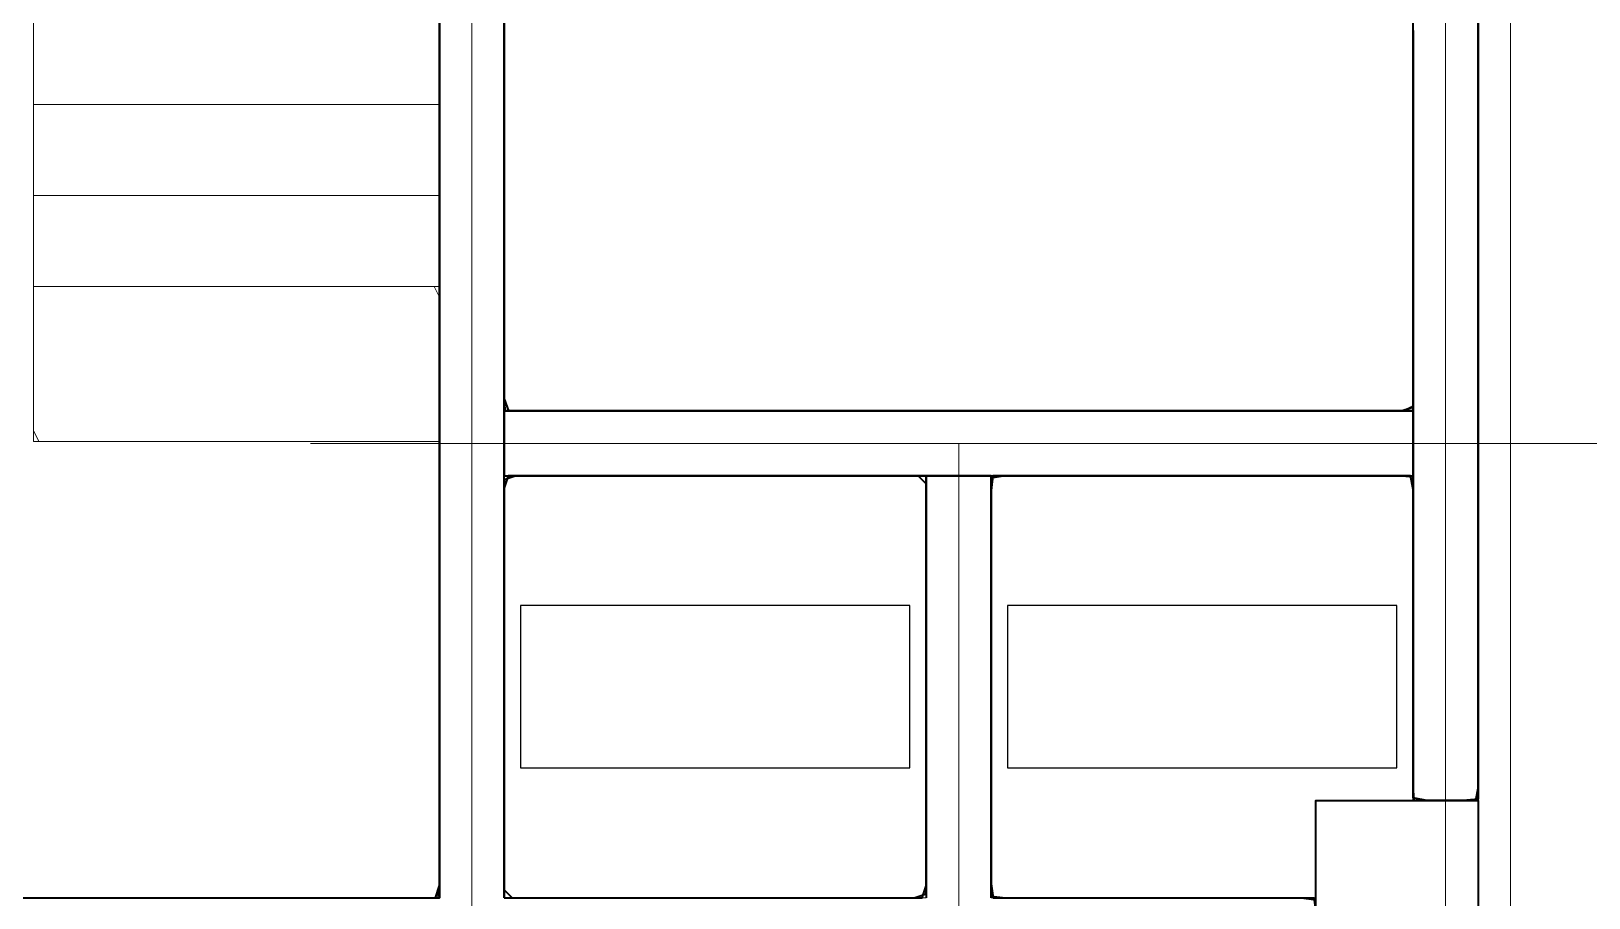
# Model space of a CAD drawing. Header units: metres. Extents: x -15 to 373, y -62 to 319.
# Drawn here: x 193.73 to 241.72, y 66.46 to 93.16 of the extents above; entities that cross this region are included whole.
import ezdxf

# ---------------------------------------------------------------- set-up
doc = ezdxf.new("R2010")
doc.units = ezdxf.units.M
for name, color, linetype in [('A-ANNO', 7, 'Continuous'), ('A-COLU', 7, 'Continuous'), ('A-MAT', 7, 'Continuous'), ('A-SLAB', 7, 'Continuous'), ('A-WALL', 7, 'Continuous')]:
    doc.layers.add(name, color=color, linetype=linetype)

msp = doc.modelspace()

# ---------------------------------------------------------------- linework, layer by layer
at = {"linetype": 'Continuous', "lineweight": 25}
for points in [[(208.807, 70.461), (220.807, 70.461), (220.807, 75.461), (208.807, 75.461), (208.807, 70.461)], [(223.807, 70.461), (235.807, 70.461), (235.807, 75.461), (223.807, 75.461), (223.807, 70.461)]]:
    msp.add_lwpolyline(points, close=True, dxfattribs=at)
at = {"layer": 'A-ANNO', "linetype": 'Continuous', "lineweight": 18, "true_color": 0x000000}
for p, q in [((237.307, 212.821), (237.307, 24.453)), ((207.307, 115.461), (207.307, 51.827)), ((202.337, 80.461), (251.584, 80.461)), ((202.337, 80.461), (251.584, 80.461)), ((222.307, 80.461), (222.307, 51.827))]:
    msp.add_line(p, q, dxfattribs=at)
at = {"layer": 'A-COLU', "linetype": 'Continuous', "lineweight": 35, "true_color": 0x000000}
for points in [[(233.307, 69.461), (233.807, 69.461), (234.307, 69.461), (234.807, 69.461), (235.307, 69.461), (235.807, 69.461), (236.307, 69.461), (236.807, 69.461), (237.307, 69.461), (237.807, 69.461), (238.307, 69.461)], [(233.307, 64.461), (233.307, 64.961), (233.307, 65.461), (233.307, 65.961), (233.307, 66.461), (233.307, 66.961), (233.307, 67.461), (233.307, 67.961), (233.307, 68.461), (233.307, 68.961), (233.307, 69.461)], [(233.307, 66.461), (233.307, 66.961), (233.307, 67.461), (233.307, 67.961), (233.307, 68.461), (233.307, 68.961), (233.307, 69.461), (233.307, 69.461), (233.807, 69.461), (234.307, 69.461), (234.807, 69.461), (235.307, 69.461), (235.807, 69.461), (236.307, 69.461), (236.807, 69.461), (237.307, 69.461), (237.807, 69.461), (238.307, 69.461), (238.307, 68.961), (238.307, 68.461), (238.307, 67.961), (238.307, 67.461), (238.307, 66.961), (238.307, 66.461)], [(238.307, 69.461), (238.307, 68.961), (238.307, 68.461), (238.307, 67.961), (238.307, 67.461), (238.307, 66.961), (238.307, 66.461), (238.307, 65.961), (238.307, 65.461), (238.307, 64.961), (238.307, 64.461)]]:
    msp.add_lwpolyline(points, dxfattribs=at)
at = {"layer": 'A-MAT', "linetype": 'Continuous', "lineweight": 18, "true_color": 0x000000}
for points in [[(193.807, 93.695), (193.807, 93.345), (193.807, 92.995), (193.807, 92.645), (193.807, 92.295), (193.807, 91.945), (193.807, 91.595), (193.807, 91.245), (193.807, 90.895)], [(206.307, 90.895), (206.307, 91.245), (206.307, 91.595), (206.307, 91.945), (206.307, 92.295), (206.307, 92.645), (206.307, 92.995), (206.307, 93.345), (206.307, 93.695)], [(236.307, 93.627), (236.307, 93.127), (236.307, 92.627), (236.307, 92.127), (236.307, 91.627), (236.307, 91.127), (236.307, 90.627), (236.307, 90.127), (236.307, 89.627), (236.307, 89.127), (236.307, 88.627), (236.307, 88.127), (236.307, 87.627), (236.307, 87.127), (236.307, 86.627), (236.307, 86.127), (236.307, 85.627), (236.307, 85.127), (236.307, 84.627), (236.307, 84.127), (236.307, 83.627), (236.307, 83.127), (236.307, 82.627), (236.307, 82.127), (236.307, 81.627), (235.973, 81.461), (235.473, 81.461), (234.973, 81.461), (234.473, 81.461), (233.973, 81.461), (233.473, 81.461), (232.973, 81.461), (232.473, 81.461), (231.973, 81.461), (231.473, 81.461), (230.973, 81.461), (230.473, 81.461), (229.973, 81.461), (229.473, 81.461), (228.973, 81.461), (228.473, 81.461), (227.973, 81.461), (227.473, 81.461), (226.973, 81.461), (226.473, 81.461), (225.973, 81.461), (225.473, 81.461), (224.973, 81.461), (224.473, 81.461), (223.973, 81.461), (223.473, 81.461), (222.973, 81.461), (222.473, 81.461), (221.973, 81.461), (221.473, 81.461), (220.973, 81.461), (220.473, 81.461), (219.973, 81.461), (219.473, 81.461), (218.973, 81.461), (218.473, 81.461), (217.973, 81.461), (217.473, 81.461), (216.973, 81.461), (216.473, 81.461), (215.973, 81.461), (215.473, 81.461), (214.973, 81.461), (214.473, 81.461), (213.973, 81.461), (213.473, 81.461), (212.973, 81.461), (212.473, 81.461), (211.973, 81.461), (211.473, 81.461), (210.973, 81.461), (210.473, 81.461), (209.973, 81.461), (209.473, 81.461), (208.973, 81.461), (208.473, 81.461), (208.307, 81.794), (208.307, 82.294), (208.307, 82.794), (208.307, 83.294), (208.307, 83.794), (208.307, 84.294), (208.307, 84.794), (208.307, 85.294), (208.307, 85.794), (208.307, 86.294), (208.307, 86.794), (208.307, 87.294), (208.307, 87.794), (208.307, 88.294), (208.307, 88.794), (208.307, 89.294), (208.307, 89.794), (208.307, 90.294), (208.307, 90.794), (208.307, 91.294), (208.307, 91.794), (208.307, 92.294), (208.307, 92.794), (208.307, 93.294)], [(206.307, 93.379), (206.307, 92.88), (206.307, 92.38), (206.307, 91.881), (206.307, 91.381), (206.307, 90.882), (206.307, 90.382), (206.307, 89.883), (206.307, 89.383), (206.307, 88.884), (206.307, 88.384), (206.307, 87.885), (206.307, 87.385), (206.307, 86.886), (206.307, 86.386), (206.307, 85.887), (206.307, 85.388), (206.307, 84.888), (206.307, 84.389), (206.307, 83.889), (206.307, 83.39), (206.307, 82.89), (206.307, 82.391), (206.307, 81.891), (206.307, 81.392), (206.307, 80.892), (206.307, 80.393), (206.307, 79.893), (206.307, 79.394), (206.307, 78.894), (206.307, 78.395), (206.307, 77.895), (206.307, 77.396), (206.307, 76.896), (206.307, 76.397), (206.307, 75.897), (206.307, 75.398), (206.307, 74.898), (206.307, 74.399), (206.307, 73.9), (206.307, 73.4), (206.307, 72.901), (206.307, 72.401), (206.307, 71.902), (206.307, 71.402), (206.307, 70.903), (206.307, 70.403), (206.307, 69.904), (206.307, 69.404), (206.307, 68.905), (206.307, 68.405), (206.307, 67.906), (206.307, 67.406), (206.307, 66.907), (206.253, 66.461), (205.754, 66.461), (205.254, 66.461), (204.755, 66.461), (204.255, 66.461), (203.756, 66.461), (203.256, 66.461), (202.757, 66.461), (202.257, 66.461), (201.758, 66.461), (201.259, 66.461), (200.759, 66.461), (200.26, 66.461), (199.76, 66.461), (199.261, 66.461), (198.761, 66.461), (198.262, 66.461), (197.762, 66.461), (197.263, 66.461), (196.763, 66.461), (196.264, 66.461), (195.764, 66.461), (195.265, 66.461), (194.765, 66.461), (194.266, 66.461), (193.766, 66.461), (193.267, 66.461)], [(193.807, 80.516), (193.807, 81.014), (193.807, 81.511), (193.807, 82.009), (193.807, 82.506), (193.807, 83.004), (193.807, 83.501), (193.807, 83.999), (193.807, 84.496), (193.807, 84.994), (193.807, 85.491), (193.807, 85.989), (193.807, 86.487), (193.807, 86.984), (193.807, 87.482), (193.807, 87.979), (193.807, 88.477), (193.807, 88.974), (193.807, 89.472), (193.807, 89.969), (193.807, 90.467), (193.807, 90.964), (193.807, 91.462), (193.807, 91.959), (193.807, 92.457), (193.807, 92.954), (193.807, 93.452)], [(206.307, 93.452), (206.307, 92.954), (206.307, 92.457), (206.307, 91.959), (206.307, 91.462), (206.307, 90.964), (206.307, 90.467), (206.307, 89.969), (206.307, 89.472), (206.307, 88.974), (206.307, 88.477), (206.307, 87.979), (206.307, 87.482), (206.307, 86.984), (206.307, 86.487), (206.307, 85.989), (206.307, 85.491), (206.307, 84.994), (206.307, 84.496), (206.307, 83.999), (206.307, 83.501), (206.307, 83.004), (206.307, 82.506), (206.307, 82.009), (206.307, 81.511), (206.307, 81.014), (206.307, 80.516)], [(238.307, 93.461), (238.307, 92.961), (238.307, 92.461), (238.307, 91.961), (238.307, 91.461), (238.307, 90.961), (238.307, 90.461), (238.307, 89.961), (238.307, 89.461), (238.307, 88.961), (238.307, 88.461), (238.307, 87.961), (238.307, 87.461), (238.307, 86.961), (238.307, 86.461), (238.307, 85.961), (238.307, 85.461), (238.307, 84.961), (238.307, 84.461), (238.307, 83.961), (238.307, 83.461), (238.307, 82.961), (238.307, 82.461), (238.307, 81.961), (238.307, 81.461), (238.307, 80.961), (238.307, 80.461), (238.307, 79.961), (238.307, 79.461), (238.307, 78.961), (238.307, 78.461), (238.307, 77.961), (238.307, 77.461), (238.307, 76.961), (238.307, 76.461), (238.307, 75.961), (238.307, 75.461), (238.307, 74.961), (238.307, 74.461), (238.307, 73.961), (238.307, 73.461), (238.307, 72.961), (238.307, 72.461), (238.307, 71.961), (238.307, 71.461), (238.307, 70.961), (238.307, 70.461), (238.307, 69.961), (238.307, 69.461), (238.307, 68.961), (238.307, 68.461), (238.307, 67.961), (238.307, 67.461), (238.307, 66.961), (238.307, 66.461)], [(238.307, 66.461), (238.307, 66.961), (238.307, 67.461), (238.307, 67.961), (238.307, 68.461), (238.307, 68.961), (238.307, 69.461), (238.307, 69.961), (238.307, 70.461), (238.307, 70.961), (238.307, 71.461), (238.307, 71.961), (238.307, 72.461), (238.307, 72.961), (238.307, 73.461), (238.307, 73.961), (238.307, 74.461), (238.307, 74.961), (238.307, 75.461), (238.307, 75.961), (238.307, 76.461), (238.307, 76.961), (238.307, 77.461), (238.307, 77.961), (238.307, 78.461), (238.307, 78.961), (238.307, 79.461), (238.307, 79.961), (238.307, 80.461), (238.307, 80.961), (238.307, 81.461), (238.307, 81.961), (238.307, 82.461), (238.307, 82.961), (238.307, 83.461), (238.307, 83.961), (238.307, 84.461), (238.307, 84.961), (238.307, 85.461), (238.307, 85.961), (238.307, 86.461), (238.307, 86.961), (238.307, 87.461), (238.307, 87.961), (238.307, 88.461), (238.307, 88.961), (238.307, 89.461), (238.307, 89.961), (238.307, 90.461), (238.307, 90.961), (238.307, 91.461), (238.307, 91.961), (238.307, 92.461), (238.307, 92.961), (238.307, 93.461)], [(238.307, 93.439), (238.307, 92.94), (238.307, 92.44), (238.307, 91.941), (238.307, 91.441), (238.307, 90.942), (238.307, 90.442), (238.307, 89.942), (238.307, 89.443), (238.307, 88.943), (238.307, 88.444), (238.307, 87.944), (238.307, 87.445), (238.307, 86.945), (238.307, 86.446), (238.307, 85.946), (238.307, 85.446), (238.307, 84.947), (238.307, 84.447), (238.307, 83.948), (238.307, 83.448), (238.307, 82.949), (238.307, 82.449), (238.307, 81.95), (238.307, 81.45), (238.307, 80.95), (238.307, 80.451), (238.307, 79.951), (238.307, 79.452), (238.307, 78.952), (238.307, 78.453), (238.307, 77.953), (238.307, 77.454), (238.307, 76.954), (238.307, 76.454), (238.307, 75.955), (238.307, 75.455), (238.307, 74.956), (238.307, 74.456), (238.307, 73.957), (238.307, 73.457), (238.307, 72.958), (238.307, 72.458), (238.307, 71.958), (238.307, 71.459), (238.307, 70.959), (238.307, 70.46), (238.307, 69.96), (238.307, 69.461)], [(238.307, 66.387), (238.307, 66.887), (238.307, 67.387), (238.307, 67.887), (238.307, 68.387), (238.307, 68.887), (238.307, 69.387), (238.307, 69.887), (238.307, 70.387), (238.307, 70.887), (238.307, 71.387), (238.307, 71.887), (238.307, 72.387), (238.307, 72.887), (238.307, 73.387), (238.307, 73.887), (238.307, 74.387), (238.307, 74.887), (238.307, 75.387), (238.307, 75.887), (238.307, 76.387), (238.307, 76.887), (238.307, 77.387), (238.307, 77.887), (238.307, 78.387), (238.307, 78.887), (238.307, 79.387), (238.307, 79.887), (238.307, 80.387), (238.307, 80.887), (238.307, 81.387), (238.307, 81.887), (238.307, 82.387), (238.307, 82.887), (238.307, 83.387), (238.307, 83.887), (238.307, 84.387), (238.307, 84.887), (238.307, 85.387), (238.307, 85.887), (238.307, 86.387), (238.307, 86.887), (238.307, 87.387), (238.307, 87.887), (238.307, 88.387), (238.307, 88.887), (238.307, 89.387), (238.307, 89.887), (238.307, 90.387), (238.307, 90.887), (238.307, 91.387), (238.307, 91.887), (238.307, 92.387), (238.307, 92.887), (238.307, 93.387)], [(239.307, 93.534), (239.307, 93.034), (239.307, 92.534), (239.307, 92.034), (239.307, 91.534), (239.307, 91.034), (239.307, 90.534), (239.307, 90.034), (239.307, 89.534), (239.307, 89.034), (239.307, 88.534), (239.307, 88.034), (239.307, 87.534), (239.307, 87.034), (239.307, 86.534), (239.307, 86.034), (239.307, 85.534), (239.307, 85.034), (239.307, 84.534), (239.307, 84.034), (239.307, 83.534), (239.307, 83.034), (239.307, 82.534), (239.307, 82.034), (239.307, 81.534), (239.307, 81.034), (239.307, 80.534), (239.307, 80.034), (239.307, 79.534), (239.307, 79.034), (239.307, 78.534), (239.307, 78.034), (239.307, 77.534), (239.307, 77.034), (239.307, 76.534), (239.307, 76.034), (239.307, 75.534), (239.307, 75.034), (239.307, 74.534), (239.307, 74.034), (239.307, 73.534), (239.307, 73.034), (239.307, 72.534), (239.307, 72.034), (239.307, 71.534), (239.307, 71.034), (239.307, 70.534), (239.307, 70.034), (239.307, 69.534), (239.307, 69.034), (239.307, 68.534), (239.307, 68.034), (239.307, 67.534), (239.307, 67.034), (239.307, 66.534), (239.307, 66.034)], [(239.307, 66.461), (239.307, 66.961), (239.307, 67.461), (239.307, 67.961), (239.307, 68.461), (239.307, 68.961), (239.307, 69.461), (239.307, 69.961), (239.307, 70.461), (239.307, 70.961), (239.307, 71.461), (239.307, 71.961), (239.307, 72.461), (239.307, 72.961), (239.307, 73.461), (239.307, 73.961), (239.307, 74.461), (239.307, 74.961), (239.307, 75.461), (239.307, 75.961), (239.307, 76.461), (239.307, 76.961), (239.307, 77.461), (239.307, 77.961), (239.307, 78.461), (239.307, 78.961), (239.307, 79.461), (239.307, 79.961), (239.307, 80.461), (239.307, 80.961), (239.307, 81.461), (239.307, 81.961), (239.307, 82.461), (239.307, 82.961), (239.307, 83.461), (239.307, 83.961), (239.307, 84.461), (239.307, 84.961), (239.307, 85.461), (239.307, 85.961), (239.307, 86.461), (239.307, 86.961), (239.307, 87.461), (239.307, 87.961), (239.307, 88.461), (239.307, 88.961), (239.307, 89.461), (239.307, 89.961), (239.307, 90.461), (239.307, 90.961), (239.307, 91.461), (239.307, 91.961), (239.307, 92.461), (239.307, 92.961), (239.307, 93.461)], [(239.307, 93.461), (239.307, 92.961), (239.307, 92.461), (239.307, 91.961), (239.307, 91.461), (239.307, 90.961), (239.307, 90.461), (239.307, 89.961), (239.307, 89.461), (239.307, 88.961), (239.307, 88.461), (239.307, 87.961), (239.307, 87.461), (239.307, 86.961), (239.307, 86.461), (239.307, 85.961), (239.307, 85.461), (239.307, 84.961), (239.307, 84.461), (239.307, 83.961), (239.307, 83.461), (239.307, 82.961), (239.307, 82.461), (239.307, 81.961), (239.307, 81.461), (239.307, 80.961), (239.307, 80.461), (239.307, 79.961), (239.307, 79.461), (239.307, 78.961), (239.307, 78.461), (239.307, 77.961), (239.307, 77.461), (239.307, 76.961), (239.307, 76.461), (239.307, 75.961), (239.307, 75.461), (239.307, 74.961), (239.307, 74.461), (239.307, 73.961), (239.307, 73.461), (239.307, 72.961), (239.307, 72.461), (239.307, 71.961), (239.307, 71.461), (239.307, 70.961), (239.307, 70.461), (239.307, 69.961), (239.307, 69.461), (239.307, 68.961), (239.307, 68.461), (239.307, 67.961), (239.307, 67.461), (239.307, 66.961), (239.307, 66.461)], [(206.307, 90.895), (205.807, 90.895), (205.307, 90.895), (204.807, 90.895), (204.307, 90.895), (203.807, 90.895), (203.307, 90.895), (202.807, 90.895), (202.307, 90.895), (201.807, 90.895), (201.307, 90.895), (200.807, 90.895), (200.307, 90.895), (199.807, 90.895), (199.307, 90.895), (198.807, 90.895), (198.307, 90.895), (197.807, 90.895), (197.307, 90.895), (196.807, 90.895), (196.307, 90.895), (195.807, 90.895), (195.307, 90.895), (194.807, 90.895), (194.307, 90.895), (193.807, 90.895)], [(193.807, 90.895), (193.807, 90.545), (193.807, 90.195), (193.807, 89.845), (193.807, 89.495), (193.807, 89.145), (193.807, 88.795), (193.807, 88.445), (193.807, 88.095)], [(206.307, 88.095), (206.307, 88.445), (206.307, 88.795), (206.307, 89.145), (206.307, 89.495), (206.307, 89.845), (206.307, 90.195), (206.307, 90.545), (206.307, 90.895)], [(206.307, 88.095), (205.807, 88.095), (205.307, 88.095), (204.807, 88.095), (204.307, 88.095), (203.807, 88.095), (203.307, 88.095), (202.807, 88.095), (202.307, 88.095), (201.807, 88.095), (201.307, 88.095), (200.807, 88.095), (200.307, 88.095), (199.807, 88.095), (199.307, 88.095), (198.807, 88.095), (198.307, 88.095), (197.807, 88.095), (197.307, 88.095), (196.807, 88.095), (196.307, 88.095), (195.807, 88.095), (195.307, 88.095), (194.807, 88.095), (194.307, 88.095), (193.807, 88.095)], [(193.807, 88.095), (193.807, 87.745), (193.807, 87.395), (193.807, 87.045), (193.807, 86.695), (193.807, 86.345), (193.807, 85.995), (193.807, 85.645), (193.807, 85.295)], [(206.307, 85.295), (206.307, 85.645), (206.307, 85.995), (206.307, 86.345), (206.307, 86.695), (206.307, 87.045), (206.307, 87.395), (206.307, 87.745), (206.307, 88.095)], [(206.307, 85.295), (205.807, 85.295), (205.307, 85.295), (204.807, 85.295), (204.307, 85.295), (203.807, 85.295), (203.307, 85.295), (202.807, 85.295), (202.307, 85.295), (201.807, 85.295), (201.307, 85.295), (200.807, 85.295), (200.307, 85.295), (199.807, 85.295), (199.307, 85.295), (198.807, 85.295), (198.307, 85.295), (197.807, 85.295), (197.307, 85.295), (196.807, 85.295), (196.307, 85.295), (195.807, 85.295), (195.307, 85.295), (194.807, 85.295), (194.307, 85.295), (193.807, 85.295)], [(206.307, 85.295), (205.807, 85.295), (205.307, 85.295), (204.807, 85.295), (204.307, 85.295), (203.807, 85.295), (203.307, 85.295), (202.807, 85.295), (202.307, 85.295), (201.807, 85.295), (201.307, 85.295), (200.807, 85.295), (200.307, 85.295), (199.807, 85.295), (199.307, 85.295), (198.807, 85.295), (198.307, 85.295), (197.807, 85.295), (197.307, 85.295), (196.807, 85.295), (196.307, 85.295), (195.807, 85.295), (195.307, 85.295), (194.807, 85.295), (194.307, 85.295), (193.807, 85.295)], [(193.807, 85.295), (193.807, 84.817), (193.807, 84.339), (193.807, 83.861), (193.807, 83.383), (193.807, 82.906), (193.807, 82.428), (193.807, 81.95), (193.807, 81.472), (193.807, 80.994), (193.807, 80.516)], [(206.307, 80.516), (206.307, 81.01), (206.307, 81.504), (206.307, 81.997), (206.307, 82.491), (206.307, 82.985), (206.307, 83.478), (206.307, 83.972), (206.307, 84.466), (206.307, 84.959), (206.148, 85.295), (205.655, 85.295), (205.161, 85.295), (204.667, 85.295), (204.174, 85.295), (203.68, 85.295), (203.186, 85.295), (202.693, 85.295), (202.199, 85.295), (201.705, 85.295), (201.212, 85.295), (200.718, 85.295), (200.224, 85.295), (199.731, 85.295), (199.237, 85.295), (198.743, 85.295), (198.25, 85.295), (197.756, 85.295), (197.262, 85.295), (196.769, 85.295), (196.275, 85.295), (195.781, 85.295), (195.288, 85.295), (194.794, 85.295), (194.3, 85.295), (193.807, 85.295), (193.807, 84.801), (193.807, 84.308), (193.807, 83.814), (193.807, 83.32), (193.807, 82.827), (193.807, 82.333), (193.807, 81.839), (193.807, 81.346), (193.807, 80.852), (193.965, 80.516), (194.458, 80.516), (194.952, 80.516), (195.446, 80.516), (195.939, 80.516), (196.433, 80.516), (196.927, 80.516), (197.42, 80.516), (197.914, 80.516), (198.408, 80.516), (198.901, 80.516), (199.395, 80.516), (199.889, 80.516), (200.382, 80.516), (200.876, 80.516), (201.37, 80.516), (201.863, 80.516), (202.357, 80.516), (202.851, 80.516), (203.344, 80.516), (203.838, 80.516), (204.332, 80.516), (204.826, 80.516), (205.319, 80.516), (205.813, 80.516), (206.307, 80.516)], [(206.307, 80.516), (206.307, 80.994), (206.307, 81.472), (206.307, 81.95), (206.307, 82.428), (206.307, 82.906), (206.307, 83.383), (206.307, 83.861), (206.307, 84.339), (206.307, 84.817), (206.307, 85.295)], [(193.807, 80.516), (194.307, 80.516), (194.807, 80.516), (195.307, 80.516), (195.807, 80.516), (196.307, 80.516), (196.807, 80.516), (197.307, 80.516), (197.807, 80.516), (198.307, 80.516), (198.807, 80.516), (199.307, 80.516), (199.807, 80.516), (200.307, 80.516), (200.807, 80.516), (201.307, 80.516), (201.807, 80.516), (202.307, 80.516), (202.807, 80.516), (203.307, 80.516), (203.807, 80.516), (204.307, 80.516), (204.807, 80.516), (205.307, 80.516), (205.807, 80.516), (206.307, 80.516)]]:
    msp.add_lwpolyline(points, dxfattribs=at)
for points in [[(208.307, 66.461), (208.307, 66.961), (208.307, 67.461), (208.307, 67.961), (208.307, 68.461), (208.307, 68.961), (208.307, 69.461), (208.307, 69.961), (208.307, 70.461), (208.307, 70.961), (208.307, 71.461), (208.307, 71.961), (208.307, 72.461), (208.307, 72.961), (208.307, 73.461), (208.307, 73.961), (208.307, 74.461), (208.307, 74.961), (208.307, 75.461), (208.307, 75.961), (208.307, 76.461), (208.307, 76.961), (208.307, 77.461), (208.307, 77.961), (208.307, 78.461), (208.307, 78.961), (208.307, 79.461), (208.807, 79.461), (209.307, 79.461), (209.807, 79.461), (210.307, 79.461), (210.807, 79.461), (211.307, 79.461), (211.807, 79.461), (212.307, 79.461), (212.807, 79.461), (213.307, 79.461), (213.807, 79.461), (214.307, 79.461), (214.807, 79.461), (215.307, 79.461), (215.807, 79.461), (216.307, 79.461), (216.807, 79.461), (217.307, 79.461), (217.807, 79.461), (218.307, 79.461), (218.807, 79.461), (219.307, 79.461), (219.807, 79.461), (220.307, 79.461), (220.807, 79.461), (221.307, 79.461), (221.307, 78.961), (221.307, 78.461), (221.307, 77.961), (221.307, 77.461), (221.307, 76.961), (221.307, 76.461), (221.307, 75.961), (221.307, 75.461), (221.307, 74.961), (221.307, 74.461), (221.307, 73.961), (221.307, 73.461), (221.307, 72.961), (221.307, 72.461), (221.307, 71.961), (221.307, 71.461), (221.307, 70.961), (221.307, 70.461), (221.307, 69.961), (221.307, 69.461), (221.307, 68.961), (221.307, 68.461), (221.307, 67.961), (221.307, 67.461), (221.307, 66.961), (221.307, 66.461), (220.807, 66.461), (220.307, 66.461), (219.807, 66.461), (219.307, 66.461), (218.807, 66.461), (218.307, 66.461), (217.807, 66.461), (217.307, 66.461), (216.807, 66.461), (216.307, 66.461), (215.807, 66.461), (215.307, 66.461), (214.807, 66.461), (214.307, 66.461), (213.807, 66.461), (213.307, 66.461), (212.807, 66.461), (212.307, 66.461), (211.807, 66.461), (211.307, 66.461), (210.807, 66.461), (210.307, 66.461), (209.807, 66.461), (209.307, 66.461), (208.807, 66.461), (208.307, 66.461)], [(233.307, 69.461), (233.307, 68.961), (233.307, 68.461), (233.307, 67.961), (233.307, 67.461), (233.307, 66.961), (233.307, 66.461), (232.807, 66.461), (232.307, 66.461), (231.807, 66.461), (231.307, 66.461), (230.807, 66.461), (230.307, 66.461), (229.807, 66.461), (229.307, 66.461), (228.807, 66.461), (228.307, 66.461), (227.807, 66.461), (227.307, 66.461), (226.807, 66.461), (226.307, 66.461), (225.807, 66.461), (225.307, 66.461), (224.807, 66.461), (224.307, 66.461), (223.807, 66.461), (223.307, 66.461), (223.307, 66.961), (223.307, 67.461), (223.307, 67.961), (223.307, 68.461), (223.307, 68.961), (223.307, 69.461), (223.307, 69.961), (223.307, 70.461), (223.307, 70.961), (223.307, 71.461), (223.307, 71.961), (223.307, 72.461), (223.307, 72.961), (223.307, 73.461), (223.307, 73.961), (223.307, 74.461), (223.307, 74.961), (223.307, 75.461), (223.307, 75.961), (223.307, 76.461), (223.307, 76.961), (223.307, 77.461), (223.307, 77.961), (223.307, 78.461), (223.307, 78.961), (223.307, 79.461), (223.807, 79.461), (224.307, 79.461), (224.807, 79.461), (225.307, 79.461), (225.807, 79.461), (226.307, 79.461), (226.807, 79.461), (227.307, 79.461), (227.807, 79.461), (228.307, 79.461), (228.807, 79.461), (229.307, 79.461), (229.807, 79.461), (230.307, 79.461), (230.807, 79.461), (231.307, 79.461), (231.807, 79.461), (232.307, 79.461), (232.807, 79.461), (233.307, 79.461), (233.807, 79.461), (234.307, 79.461), (234.807, 79.461), (235.307, 79.461), (235.807, 79.461), (236.307, 79.461), (236.307, 78.961), (236.307, 78.461), (236.307, 77.961), (236.307, 77.461), (236.307, 76.961), (236.307, 76.461), (236.307, 75.961), (236.307, 75.461), (236.307, 74.961), (236.307, 74.461), (236.307, 73.961), (236.307, 73.461), (236.307, 72.961), (236.307, 72.461), (236.307, 71.961), (236.307, 71.461), (236.307, 70.961), (236.307, 70.461), (236.307, 69.961), (236.307, 69.461), (235.807, 69.461), (235.307, 69.461), (234.807, 69.461), (234.307, 69.461), (233.807, 69.461), (233.307, 69.461)]]:
    msp.add_lwpolyline(points, close=True, dxfattribs=at)
at = {"layer": 'A-SLAB', "linetype": 'Continuous', "lineweight": 35, "true_color": 0x000000}
msp.add_lwpolyline([(238.307, 82.6), (238.307, 83.097), (238.307, 83.595), (238.307, 84.093), (238.307, 84.59), (238.307, 85.088), (238.307, 85.585), (238.307, 86.083), (238.307, 86.581), (238.307, 87.078), (238.307, 87.576), (238.307, 88.073), (238.307, 88.571), (238.307, 89.069), (238.307, 89.566), (238.307, 90.064), (238.307, 90.561), (238.307, 91.059), (238.307, 91.557), (238.307, 92.054), (238.307, 92.552), (238.307, 93.049), (238.307, 93.547)], dxfattribs=at)
at = {"layer": 'A-WALL', "linetype": 'Continuous', "lineweight": 35, "true_color": 0x000000}
for points in [[(193.313, 66.461), (193.813, 66.461), (194.313, 66.461), (194.813, 66.461), (195.312, 66.461), (195.812, 66.461), (196.312, 66.461), (196.812, 66.461), (197.311, 66.461), (197.811, 66.461), (198.311, 66.461), (198.811, 66.461), (199.31, 66.461), (199.81, 66.461), (200.31, 66.461), (200.81, 66.461), (201.309, 66.461), (201.809, 66.461), (202.309, 66.461), (202.809, 66.461), (203.308, 66.461), (203.808, 66.461), (204.308, 66.461), (204.808, 66.461), (205.307, 66.461), (205.807, 66.461), (206.307, 66.461), (206.307, 66.461), (206.307, 66.961), (206.307, 67.461), (206.307, 67.96), (206.307, 68.46), (206.307, 68.96), (206.307, 69.46), (206.307, 69.959), (206.307, 70.459), (206.307, 70.959), (206.307, 71.459), (206.307, 71.958), (206.307, 72.458), (206.307, 72.958), (206.307, 73.458), (206.307, 73.957), (206.307, 74.457), (206.307, 74.957), (206.307, 75.457), (206.307, 75.956), (206.307, 76.456), (206.307, 76.956), (206.307, 77.456), (206.307, 77.955), (206.307, 78.455), (206.307, 78.955), (206.307, 79.455), (206.307, 79.954), (206.307, 80.454), (206.307, 80.954), (206.307, 81.454), (206.307, 81.953), (206.307, 82.453), (206.307, 82.953), (206.307, 83.453), (206.307, 83.952), (206.307, 84.452), (206.307, 84.952), (206.307, 85.452), (206.307, 85.952), (206.307, 86.451), (206.307, 86.951), (206.307, 87.451), (206.307, 87.951), (206.307, 88.45), (206.307, 88.95), (206.307, 89.45), (206.307, 89.95), (206.307, 90.449), (206.307, 90.949), (206.307, 91.449), (206.307, 91.949), (206.307, 92.448), (206.307, 92.948), (206.307, 93.448)], [(193.695, 66.461), (194.195, 66.461), (194.694, 66.461), (195.194, 66.461), (195.694, 66.461), (196.194, 66.461), (196.693, 66.461), (197.193, 66.461), (197.693, 66.461), (198.193, 66.461), (198.692, 66.461), (199.192, 66.461), (199.692, 66.461), (200.192, 66.461), (200.691, 66.461), (201.191, 66.461), (201.691, 66.461), (202.191, 66.461), (202.69, 66.461), (203.19, 66.461), (203.69, 66.461), (204.19, 66.461), (204.689, 66.461), (205.189, 66.461), (205.689, 66.461), (206.189, 66.461), (206.307, 66.842), (206.307, 67.342), (206.307, 67.842), (206.307, 68.342), (206.307, 68.841), (206.307, 69.341), (206.307, 69.841), (206.307, 70.341), (206.307, 70.841), (206.307, 71.34), (206.307, 71.84), (206.307, 72.34), (206.307, 72.84), (206.307, 73.339), (206.307, 73.839), (206.307, 74.339), (206.307, 74.839), (206.307, 75.338), (206.307, 75.838), (206.307, 76.338), (206.307, 76.838), (206.307, 77.337), (206.307, 77.837), (206.307, 78.337), (206.307, 78.837), (206.307, 79.336), (206.307, 79.836), (206.307, 80.336), (206.307, 80.836), (206.307, 81.335), (206.307, 81.835), (206.307, 82.335), (206.307, 82.835), (206.307, 83.334), (206.307, 83.834), (206.307, 84.334), (206.307, 84.834), (206.307, 85.333), (206.307, 85.833), (206.307, 86.333), (206.307, 86.833), (206.307, 87.332), (206.307, 87.832), (206.307, 88.332), (206.307, 88.832), (206.307, 89.331), (206.307, 89.831), (206.307, 90.331), (206.307, 90.831), (206.307, 91.331), (206.307, 91.83), (206.307, 92.33), (206.307, 92.83), (206.307, 93.33)], [(206.307, 93.461), (206.307, 92.961), (206.307, 92.461), (206.307, 91.961), (206.307, 91.461), (206.307, 90.961), (206.307, 90.461), (206.307, 89.961), (206.307, 89.461), (206.307, 88.961), (206.307, 88.461), (206.307, 87.961), (206.307, 87.461), (206.307, 86.961), (206.307, 86.461), (206.307, 85.961), (206.307, 85.461), (206.307, 84.961), (206.307, 84.461), (206.307, 83.961), (206.307, 83.461), (206.307, 82.961), (206.307, 82.461), (206.307, 81.961), (206.307, 81.461), (206.307, 80.961), (206.307, 80.461), (206.307, 79.961), (206.307, 79.461), (206.307, 78.961), (206.307, 78.461), (206.307, 77.961), (206.307, 77.461), (206.307, 76.961), (206.307, 76.461), (206.307, 75.961), (206.307, 75.461), (206.307, 74.961), (206.307, 74.461), (206.307, 73.961), (206.307, 73.461), (206.307, 72.961), (206.307, 72.461), (206.307, 71.961), (206.307, 71.461), (206.307, 70.961), (206.307, 70.461), (206.307, 69.961), (206.307, 69.461), (206.307, 68.961), (206.307, 68.461), (206.307, 67.961), (206.307, 67.461), (206.307, 66.961), (206.307, 66.461)], [(208.307, 93.323), (208.307, 92.823), (208.307, 92.324), (208.307, 91.824), (208.307, 91.324), (208.307, 90.824), (208.307, 90.325), (208.307, 89.825), (208.307, 89.325), (208.307, 88.825), (208.307, 88.326), (208.307, 87.826), (208.307, 87.326), (208.307, 86.826), (208.307, 86.327), (208.307, 85.827), (208.307, 85.327), (208.307, 84.827), (208.307, 84.328), (208.307, 83.828), (208.307, 83.328), (208.307, 82.828), (208.307, 82.329), (208.307, 81.829), (208.439, 81.461), (208.939, 81.461), (209.438, 81.461), (209.938, 81.461), (210.438, 81.461), (210.938, 81.461), (211.437, 81.461), (211.937, 81.461), (212.437, 81.461), (212.937, 81.461), (213.437, 81.461), (213.936, 81.461), (214.436, 81.461), (214.936, 81.461), (215.436, 81.461), (215.935, 81.461), (216.435, 81.461), (216.935, 81.461), (217.435, 81.461), (217.934, 81.461), (218.434, 81.461), (218.934, 81.461), (219.434, 81.461), (219.933, 81.461), (220.433, 81.461), (220.933, 81.461), (221.433, 81.461), (221.932, 81.461), (222.432, 81.461), (222.932, 81.461), (223.432, 81.461), (223.931, 81.461), (224.431, 81.461), (224.931, 81.461), (225.431, 81.461), (225.93, 81.461), (226.43, 81.461), (226.93, 81.461), (227.43, 81.461), (227.929, 81.461), (228.429, 81.461), (228.929, 81.461), (229.429, 81.461), (229.928, 81.461), (230.428, 81.461), (230.928, 81.461), (231.428, 81.461), (231.927, 81.461), (232.427, 81.461), (232.927, 81.461), (233.427, 81.461), (233.927, 81.461), (234.426, 81.461), (234.926, 81.461), (235.426, 81.461), (235.926, 81.461), (236.307, 81.579), (236.307, 82.079), (236.307, 82.579), (236.307, 83.079), (236.307, 83.578), (236.307, 84.078), (236.307, 84.578), (236.307, 85.078), (236.307, 85.577), (236.307, 86.077), (236.307, 86.577), (236.307, 87.077), (236.307, 87.576), (236.307, 88.076), (236.307, 88.576), (236.307, 89.076), (236.307, 89.575), (236.307, 90.075), (236.307, 90.575), (236.307, 91.075), (236.307, 91.574), (236.307, 92.074), (236.307, 92.574), (236.307, 93.074), (236.307, 93.573)], [(208.307, 66.461), (208.307, 66.961), (208.307, 67.461), (208.307, 67.961), (208.307, 68.461), (208.307, 68.961), (208.307, 69.461), (208.307, 69.961), (208.307, 70.461), (208.307, 70.961), (208.307, 71.461), (208.307, 71.961), (208.307, 72.461), (208.307, 72.961), (208.307, 73.461), (208.307, 73.961), (208.307, 74.461), (208.307, 74.961), (208.307, 75.461), (208.307, 75.961), (208.307, 76.461), (208.307, 76.961), (208.307, 77.461), (208.307, 77.961), (208.307, 78.461), (208.307, 78.961), (208.307, 79.461), (208.307, 79.961), (208.307, 80.461), (208.307, 80.961), (208.307, 81.461), (208.307, 81.961), (208.307, 82.461), (208.307, 82.961), (208.307, 83.461), (208.307, 83.961), (208.307, 84.461), (208.307, 84.961), (208.307, 85.461), (208.307, 85.961), (208.307, 86.461), (208.307, 86.961), (208.307, 87.461), (208.307, 87.961), (208.307, 88.461), (208.307, 88.961), (208.307, 89.461), (208.307, 89.961), (208.307, 90.461), (208.307, 90.961), (208.307, 91.461), (208.307, 91.961), (208.307, 92.461), (208.307, 92.961), (208.307, 93.461)], [(208.307, 93.442), (208.307, 92.942), (208.307, 92.442), (208.307, 91.942), (208.307, 91.442), (208.307, 90.943), (208.307, 90.443), (208.307, 89.943), (208.307, 89.443), (208.307, 88.944), (208.307, 88.444), (208.307, 87.944), (208.307, 87.444), (208.307, 86.945), (208.307, 86.445), (208.307, 85.945), (208.307, 85.445), (208.307, 84.946), (208.307, 84.446), (208.307, 83.946), (208.307, 83.446), (208.307, 82.947), (208.307, 82.447), (208.307, 81.947), (208.321, 81.461), (208.82, 81.461), (209.32, 81.461), (209.82, 81.461), (210.32, 81.461), (210.819, 81.461), (211.319, 81.461), (211.819, 81.461), (212.319, 81.461), (212.818, 81.461), (213.318, 81.461), (213.818, 81.461), (214.318, 81.461), (214.817, 81.461), (215.317, 81.461), (215.817, 81.461), (216.317, 81.461), (216.816, 81.461), (217.316, 81.461), (217.816, 81.461), (218.316, 81.461), (218.816, 81.461), (219.315, 81.461), (219.815, 81.461), (220.315, 81.461), (220.815, 81.461), (221.314, 81.461), (221.814, 81.461), (222.314, 81.461), (222.814, 81.461), (223.313, 81.461), (223.813, 81.461), (224.313, 81.461), (224.813, 81.461), (225.312, 81.461), (225.812, 81.461), (226.312, 81.461), (226.812, 81.461), (227.311, 81.461), (227.811, 81.461), (228.311, 81.461), (228.811, 81.461), (229.31, 81.461), (229.81, 81.461), (230.31, 81.461), (230.81, 81.461), (231.309, 81.461), (231.809, 81.461), (232.309, 81.461), (232.809, 81.461), (233.308, 81.461), (233.808, 81.461), (234.308, 81.461), (234.808, 81.461), (235.307, 81.461), (235.807, 81.461), (236.307, 81.461), (236.307, 81.461), (236.307, 81.961), (236.307, 82.461), (236.307, 82.96), (236.307, 83.46), (236.307, 83.96), (236.307, 84.46), (236.307, 84.959), (236.307, 85.459), (236.307, 85.959), (236.307, 86.459), (236.307, 86.958), (236.307, 87.458), (236.307, 87.958), (236.307, 88.458), (236.307, 88.957), (236.307, 89.457), (236.307, 89.957), (236.307, 90.457), (236.307, 90.956), (236.307, 91.456), (236.307, 91.956), (236.307, 92.456), (236.307, 92.955), (236.307, 93.455)], [(238.307, 93.485), (238.307, 92.986), (238.307, 92.486), (238.307, 91.986), (238.307, 91.486), (238.307, 90.987), (238.307, 90.487), (238.307, 89.987), (238.307, 89.487), (238.307, 88.988), (238.307, 88.488), (238.307, 87.988), (238.307, 87.488), (238.307, 86.989), (238.307, 86.489), (238.307, 85.989), (238.307, 85.489), (238.307, 84.989), (238.307, 84.49), (238.307, 83.99), (238.307, 83.49), (238.307, 82.99), (238.307, 82.491), (238.307, 81.991), (238.307, 81.491), (238.307, 80.991), (238.307, 80.492), (238.307, 79.992), (238.307, 79.492), (238.307, 78.992), (238.307, 78.493), (238.307, 77.993), (238.307, 77.493), (238.307, 76.993), (238.307, 76.494), (238.307, 75.994), (238.307, 75.494), (238.307, 74.994), (238.307, 74.495), (238.307, 73.995), (238.307, 73.495), (238.307, 72.995), (238.307, 72.496), (238.307, 71.996), (238.307, 71.496), (238.307, 70.996), (238.307, 70.497), (238.307, 69.997), (238.307, 69.497), (237.843, 69.461), (237.344, 69.461), (236.844, 69.461), (236.344, 69.461), (236.307, 69.924), (236.307, 70.424), (236.307, 70.923), (236.307, 71.423), (236.307, 71.923), (236.307, 72.423), (236.307, 72.922), (236.307, 73.422), (236.307, 73.922), (236.307, 74.422), (236.307, 74.921), (236.307, 75.421), (236.307, 75.921), (236.307, 76.421), (236.307, 76.92), (236.307, 77.42), (236.307, 77.92), (236.307, 78.42), (236.307, 78.919), (236.307, 79.419), (235.849, 79.461), (235.349, 79.461), (234.85, 79.461), (234.35, 79.461), (233.85, 79.461), (233.35, 79.461), (232.851, 79.461), (232.351, 79.461), (231.851, 79.461), (231.351, 79.461), (230.852, 79.461), (230.352, 79.461), (229.852, 79.461), (229.352, 79.461), (228.853, 79.461), (228.353, 79.461), (227.853, 79.461), (227.353, 79.461), (226.853, 79.461), (226.354, 79.461), (225.854, 79.461), (225.354, 79.461), (224.854, 79.461), (224.355, 79.461), (223.855, 79.461), (223.355, 79.461), (223.307, 79.009), (223.307, 78.51), (223.307, 78.01), (223.307, 77.51), (223.307, 77.01), (223.307, 76.511), (223.307, 76.011), (223.307, 75.511), (223.307, 75.011), (223.307, 74.512), (223.307, 74.012), (223.307, 73.512), (223.307, 73.012), (223.307, 72.513), (223.307, 72.013), (223.307, 71.513), (223.307, 71.013), (223.307, 70.514), (223.307, 70.014), (223.307, 69.514), (223.307, 69.014), (223.307, 68.515), (223.307, 68.015), (223.307, 67.515), (223.307, 67.015), (223.307, 66.516), (223.752, 66.461), (224.252, 66.461), (224.752, 66.461), (225.251, 66.461), (225.751, 66.461), (226.251, 66.461), (226.751, 66.461), (227.251, 66.461), (227.75, 66.461), (228.25, 66.461), (228.75, 66.461), (229.25, 66.461), (229.749, 66.461), (230.249, 66.461), (230.749, 66.461), (231.249, 66.461), (231.748, 66.461), (232.248, 66.461), (232.748, 66.461), (233.248, 66.461), (233.307, 66.021)], [(238.307, 93.367), (238.307, 92.867), (238.307, 92.368), (238.307, 91.868), (238.307, 91.368), (238.307, 90.868), (238.307, 90.368), (238.307, 89.869), (238.307, 89.369), (238.307, 88.869), (238.307, 88.369), (238.307, 87.87), (238.307, 87.37), (238.307, 86.87), (238.307, 86.37), (238.307, 85.871), (238.307, 85.371), (238.307, 84.871), (238.307, 84.371), (238.307, 83.872), (238.307, 83.372), (238.307, 82.872), (238.307, 82.372), (238.307, 81.873), (238.307, 81.373), (238.307, 80.873), (238.307, 80.373), (238.307, 79.874), (238.307, 79.374), (238.307, 78.874), (238.307, 78.374), (238.307, 77.875), (238.307, 77.375), (238.307, 76.875), (238.307, 76.375), (238.307, 75.876), (238.307, 75.376), (238.307, 74.876), (238.307, 74.376), (238.307, 73.877), (238.307, 73.377), (238.307, 72.877), (238.307, 72.377), (238.307, 71.878), (238.307, 71.378), (238.307, 70.878), (238.307, 70.378), (238.307, 69.878), (238.225, 69.461), (237.725, 69.461), (237.225, 69.461), (236.725, 69.461), (236.307, 69.542), (236.307, 70.042), (236.307, 70.542), (236.307, 71.042), (236.307, 71.541), (236.307, 72.041), (236.307, 72.541), (236.307, 73.041), (236.307, 73.54), (236.307, 74.04), (236.307, 74.54), (236.307, 75.04), (236.307, 75.539), (236.307, 76.039), (236.307, 76.539), (236.307, 77.039), (236.307, 77.538), (236.307, 78.038), (236.307, 78.538), (236.307, 79.038), (236.231, 79.461), (235.731, 79.461), (235.231, 79.461), (234.731, 79.461), (234.232, 79.461), (233.732, 79.461), (233.232, 79.461), (232.732, 79.461), (232.233, 79.461), (231.733, 79.461), (231.233, 79.461), (230.733, 79.461), (230.233, 79.461), (229.734, 79.461), (229.234, 79.461), (228.734, 79.461), (228.234, 79.461), (227.735, 79.461), (227.235, 79.461), (226.735, 79.461), (226.235, 79.461), (225.736, 79.461), (225.236, 79.461), (224.736, 79.461), (224.236, 79.461), (223.737, 79.461), (223.307, 79.391), (223.307, 78.891), (223.307, 78.391), (223.307, 77.892), (223.307, 77.392), (223.307, 76.892), (223.307, 76.392), (223.307, 75.893), (223.307, 75.393), (223.307, 74.893), (223.307, 74.393), (223.307, 73.894), (223.307, 73.394), (223.307, 72.894), (223.307, 72.394), (223.307, 71.895), (223.307, 71.395), (223.307, 70.895), (223.307, 70.395), (223.307, 69.896), (223.307, 69.396), (223.307, 68.896), (223.307, 68.396), (223.307, 67.896), (223.307, 67.397), (223.307, 66.897), (223.371, 66.461), (223.871, 66.461), (224.37, 66.461), (224.87, 66.461), (225.37, 66.461), (225.87, 66.461), (226.369, 66.461), (226.869, 66.461), (227.369, 66.461), (227.869, 66.461), (228.368, 66.461), (228.868, 66.461), (229.368, 66.461), (229.868, 66.461), (230.367, 66.461), (230.867, 66.461), (231.367, 66.461), (231.867, 66.461), (232.366, 66.461), (232.866, 66.461), (233.307, 66.402)], [(236.307, 93.178), (236.307, 92.684), (236.307, 92.19), (236.307, 91.696), (236.307, 91.202), (236.307, 90.708), (236.307, 90.214), (236.307, 89.719), (236.307, 89.225), (236.307, 88.731), (236.307, 88.237), (236.307, 87.743), (236.307, 87.249), (236.307, 86.755), (236.307, 86.261), (236.307, 85.767), (236.307, 85.272), (236.307, 84.778), (236.307, 84.284), (236.307, 83.79), (236.307, 83.296), (236.307, 82.802), (236.307, 82.308), (236.307, 81.814), (236.307, 81.319), (236.307, 80.825), (236.307, 80.331), (236.307, 79.837), (236.307, 79.343), (236.307, 78.849), (236.307, 78.355), (236.307, 77.861), (236.307, 77.367), (236.307, 76.872), (236.307, 76.378), (236.307, 75.884), (236.307, 75.39), (236.307, 74.896), (236.307, 74.402), (236.307, 73.908), (236.307, 73.414), (236.307, 72.919), (236.307, 72.425), (236.307, 71.931), (236.307, 71.437), (236.307, 70.943), (236.307, 70.449), (236.307, 69.955), (236.307, 69.461)], [(238.307, 69.461), (238.307, 69.955), (238.307, 70.449), (238.307, 70.943), (238.307, 71.437), (238.307, 71.931), (238.307, 72.425), (238.307, 72.919), (238.307, 73.414), (238.307, 73.908), (238.307, 74.402), (238.307, 74.896), (238.307, 75.39), (238.307, 75.884), (238.307, 76.378), (238.307, 76.872), (238.307, 77.367), (238.307, 77.861), (238.307, 78.355), (238.307, 78.849), (238.307, 79.343), (238.307, 79.837), (238.307, 80.331), (238.307, 80.825), (238.307, 81.319), (238.307, 81.814), (238.307, 82.308), (238.307, 82.802), (238.307, 83.296), (238.307, 83.79), (238.307, 84.284), (238.307, 84.778), (238.307, 85.272), (238.307, 85.767), (238.307, 86.261), (238.307, 86.755), (238.307, 87.249), (238.307, 87.743), (238.307, 88.237), (238.307, 88.731), (238.307, 89.225), (238.307, 89.719), (238.307, 90.214), (238.307, 90.708), (238.307, 91.202), (238.307, 91.696), (238.307, 92.19), (238.307, 92.684), (238.307, 93.178)], [(236.307, 81.461), (235.807, 81.461), (235.307, 81.461), (234.807, 81.461), (234.307, 81.461), (233.807, 81.461), (233.307, 81.461), (232.807, 81.461), (232.307, 81.461), (231.807, 81.461), (231.307, 81.461), (230.807, 81.461), (230.307, 81.461), (229.807, 81.461), (229.307, 81.461), (228.807, 81.461), (228.307, 81.461), (227.807, 81.461), (227.307, 81.461), (226.807, 81.461), (226.307, 81.461), (225.807, 81.461), (225.307, 81.461), (224.807, 81.461), (224.307, 81.461), (223.807, 81.461), (223.307, 81.461), (222.807, 81.461), (222.307, 81.461), (221.807, 81.461), (221.307, 81.461), (220.807, 81.461), (220.307, 81.461), (219.807, 81.461), (219.307, 81.461), (218.807, 81.461), (218.307, 81.461), (217.807, 81.461), (217.307, 81.461), (216.807, 81.461), (216.307, 81.461), (215.807, 81.461), (215.307, 81.461), (214.807, 81.461), (214.307, 81.461), (213.807, 81.461), (213.307, 81.461), (212.807, 81.461), (212.307, 81.461), (211.807, 81.461), (211.307, 81.461), (210.807, 81.461), (210.307, 81.461), (209.807, 81.461), (209.307, 81.461), (208.807, 81.461), (208.307, 81.461)], [(208.307, 81.461), (208.307, 81.211), (208.307, 80.961), (208.307, 80.711), (208.307, 80.461), (208.307, 80.211), (208.307, 79.961), (208.307, 79.711), (208.307, 79.461)], [(236.307, 79.461), (236.307, 79.711), (236.307, 79.961), (236.307, 80.211), (236.307, 80.461), (236.307, 80.711), (236.307, 80.961), (236.307, 81.211), (236.307, 81.461)], [(208.307, 79.461), (208.807, 79.461), (209.307, 79.461), (209.807, 79.461), (210.307, 79.461), (210.807, 79.461), (211.307, 79.461), (211.807, 79.461), (212.307, 79.461), (212.807, 79.461), (213.307, 79.461), (213.807, 79.461), (214.307, 79.461), (214.807, 79.461), (215.307, 79.461), (215.807, 79.461), (216.307, 79.461), (216.807, 79.461), (217.307, 79.461), (217.807, 79.461), (218.307, 79.461), (218.807, 79.461), (219.307, 79.461), (219.807, 79.461), (220.307, 79.461), (220.807, 79.461), (221.307, 79.461), (221.807, 79.461), (222.307, 79.461), (222.807, 79.461), (223.307, 79.461), (223.807, 79.461), (224.307, 79.461), (224.807, 79.461), (225.307, 79.461), (225.807, 79.461), (226.307, 79.461), (226.807, 79.461), (227.307, 79.461), (227.807, 79.461), (228.307, 79.461), (228.807, 79.461), (229.307, 79.461), (229.807, 79.461), (230.307, 79.461), (230.807, 79.461), (231.307, 79.461), (231.807, 79.461), (232.307, 79.461), (232.807, 79.461), (233.307, 79.461), (233.807, 79.461), (234.307, 79.461), (234.807, 79.461), (235.307, 79.461), (235.807, 79.461), (236.307, 79.461)], [(221.307, 79.461), (221.307, 78.979), (221.307, 78.498), (221.307, 78.016), (221.307, 77.535), (221.307, 77.053), (221.307, 76.572), (221.307, 76.09), (221.307, 75.609), (221.307, 75.127), (221.307, 74.646), (221.307, 74.164), (221.307, 73.683), (221.307, 73.201), (221.307, 72.72), (221.307, 72.238), (221.307, 71.757), (221.307, 71.275), (221.307, 70.794), (221.307, 70.313), (221.307, 69.831), (221.307, 69.35), (221.307, 68.868), (221.307, 68.387), (221.307, 67.905), (221.307, 67.424), (221.307, 66.942), (221.307, 66.461)], [(223.307, 79.461), (223.057, 79.461), (222.807, 79.461), (222.557, 79.461), (222.307, 79.461), (222.057, 79.461), (221.807, 79.461), (221.557, 79.461), (221.307, 79.461)], [(223.307, 66.461), (223.307, 66.942), (223.307, 67.424), (223.307, 67.905), (223.307, 68.387), (223.307, 68.868), (223.307, 69.35), (223.307, 69.831), (223.307, 70.313), (223.307, 70.794), (223.307, 71.275), (223.307, 71.757), (223.307, 72.238), (223.307, 72.72), (223.307, 73.201), (223.307, 73.683), (223.307, 74.164), (223.307, 74.646), (223.307, 75.127), (223.307, 75.609), (223.307, 76.09), (223.307, 76.572), (223.307, 77.053), (223.307, 77.535), (223.307, 78.016), (223.307, 78.498), (223.307, 78.979), (223.307, 79.461)], [(236.307, 69.461), (236.557, 69.461), (236.807, 69.461), (237.057, 69.461), (237.307, 69.461), (237.557, 69.461), (237.807, 69.461), (238.057, 69.461), (238.307, 69.461)]]:
    msp.add_lwpolyline(points, dxfattribs=at)
for points in [[(221.307, 79.461), (220.812, 79.461), (220.317, 79.461), (219.821, 79.461), (219.326, 79.461), (218.831, 79.461), (218.336, 79.461), (217.84, 79.461), (217.345, 79.461), (216.85, 79.461), (216.355, 79.461), (215.859, 79.461), (215.364, 79.461), (214.869, 79.461), (214.374, 79.461), (213.878, 79.461), (213.383, 79.461), (212.888, 79.461), (212.393, 79.461), (211.897, 79.461), (211.402, 79.461), (210.907, 79.461), (210.412, 79.461), (209.917, 79.461), (209.421, 79.461), (208.926, 79.461), (208.431, 79.461), (208.307, 79.09), (208.307, 78.594), (208.307, 78.099), (208.307, 77.604), (208.307, 77.109), (208.307, 76.613), (208.307, 76.118), (208.307, 75.623), (208.307, 75.128), (208.307, 74.632), (208.307, 74.137), (208.307, 73.642), (208.307, 73.147), (208.307, 72.651), (208.307, 72.156), (208.307, 71.661), (208.307, 71.166), (208.307, 70.671), (208.307, 70.175), (208.307, 69.68), (208.307, 69.185), (208.307, 68.69), (208.307, 68.194), (208.307, 67.699), (208.307, 67.204), (208.307, 66.709), (208.555, 66.461), (209.05, 66.461), (209.545, 66.461), (210.04, 66.461), (210.536, 66.461), (211.031, 66.461), (211.526, 66.461), (212.021, 66.461), (212.517, 66.461), (213.012, 66.461), (213.507, 66.461), (214.002, 66.461), (214.497, 66.461), (214.993, 66.461), (215.488, 66.461), (215.983, 66.461), (216.478, 66.461), (216.974, 66.461), (217.469, 66.461), (217.964, 66.461), (218.459, 66.461), (218.955, 66.461), (219.45, 66.461), (219.945, 66.461), (220.44, 66.461), (220.936, 66.461), (221.307, 66.585), (221.307, 67.08), (221.307, 67.575), (221.307, 68.071), (221.307, 68.566), (221.307, 69.061), (221.307, 69.556), (221.307, 70.051), (221.307, 70.547), (221.307, 71.042), (221.307, 71.537), (221.307, 72.032), (221.307, 72.528), (221.307, 73.023), (221.307, 73.518), (221.307, 74.013), (221.307, 74.509), (221.307, 75.004), (221.307, 75.499), (221.307, 75.994), (221.307, 76.49), (221.307, 76.985), (221.307, 77.48), (221.307, 77.975), (221.307, 78.471), (221.307, 78.966), (221.307, 79.461)], [(208.307, 66.461), (208.802, 66.461), (209.297, 66.461), (209.793, 66.461), (210.288, 66.461), (210.783, 66.461), (211.278, 66.461), (211.774, 66.461), (212.269, 66.461), (212.764, 66.461), (213.259, 66.461), (213.755, 66.461), (214.25, 66.461), (214.745, 66.461), (215.24, 66.461), (215.736, 66.461), (216.231, 66.461), (216.726, 66.461), (217.221, 66.461), (217.717, 66.461), (218.212, 66.461), (218.707, 66.461), (219.202, 66.461), (219.697, 66.461), (220.193, 66.461), (220.688, 66.461), (221.183, 66.461), (221.307, 66.832), (221.307, 67.328), (221.307, 67.823), (221.307, 68.318), (221.307, 68.813), (221.307, 69.309), (221.307, 69.804), (221.307, 70.299), (221.307, 70.794), (221.307, 71.29), (221.307, 71.785), (221.307, 72.28), (221.307, 72.775), (221.307, 73.271), (221.307, 73.766), (221.307, 74.261), (221.307, 74.756), (221.307, 75.251), (221.307, 75.747), (221.307, 76.242), (221.307, 76.737), (221.307, 77.232), (221.307, 77.728), (221.307, 78.223), (221.307, 78.718), (221.307, 79.213), (221.059, 79.461), (220.564, 79.461), (220.069, 79.461), (219.574, 79.461), (219.078, 79.461), (218.583, 79.461), (218.088, 79.461), (217.593, 79.461), (217.097, 79.461), (216.602, 79.461), (216.107, 79.461), (215.612, 79.461), (215.117, 79.461), (214.621, 79.461), (214.126, 79.461), (213.631, 79.461), (213.136, 79.461), (212.64, 79.461), (212.145, 79.461), (211.65, 79.461), (211.155, 79.461), (210.659, 79.461), (210.164, 79.461), (209.669, 79.461), (209.174, 79.461), (208.678, 79.461), (208.307, 79.337), (208.307, 78.842), (208.307, 78.347), (208.307, 77.851), (208.307, 77.356), (208.307, 76.861), (208.307, 76.366), (208.307, 75.871), (208.307, 75.375), (208.307, 74.88), (208.307, 74.385), (208.307, 73.89), (208.307, 73.394), (208.307, 72.899), (208.307, 72.404), (208.307, 71.909), (208.307, 71.413), (208.307, 70.918), (208.307, 70.423), (208.307, 69.928), (208.307, 69.432), (208.307, 68.937), (208.307, 68.442), (208.307, 67.947), (208.307, 67.451), (208.307, 66.956), (208.307, 66.461)]]:
    msp.add_lwpolyline(points, close=True, dxfattribs=at)

doc.saveas('drawing.dxf')
